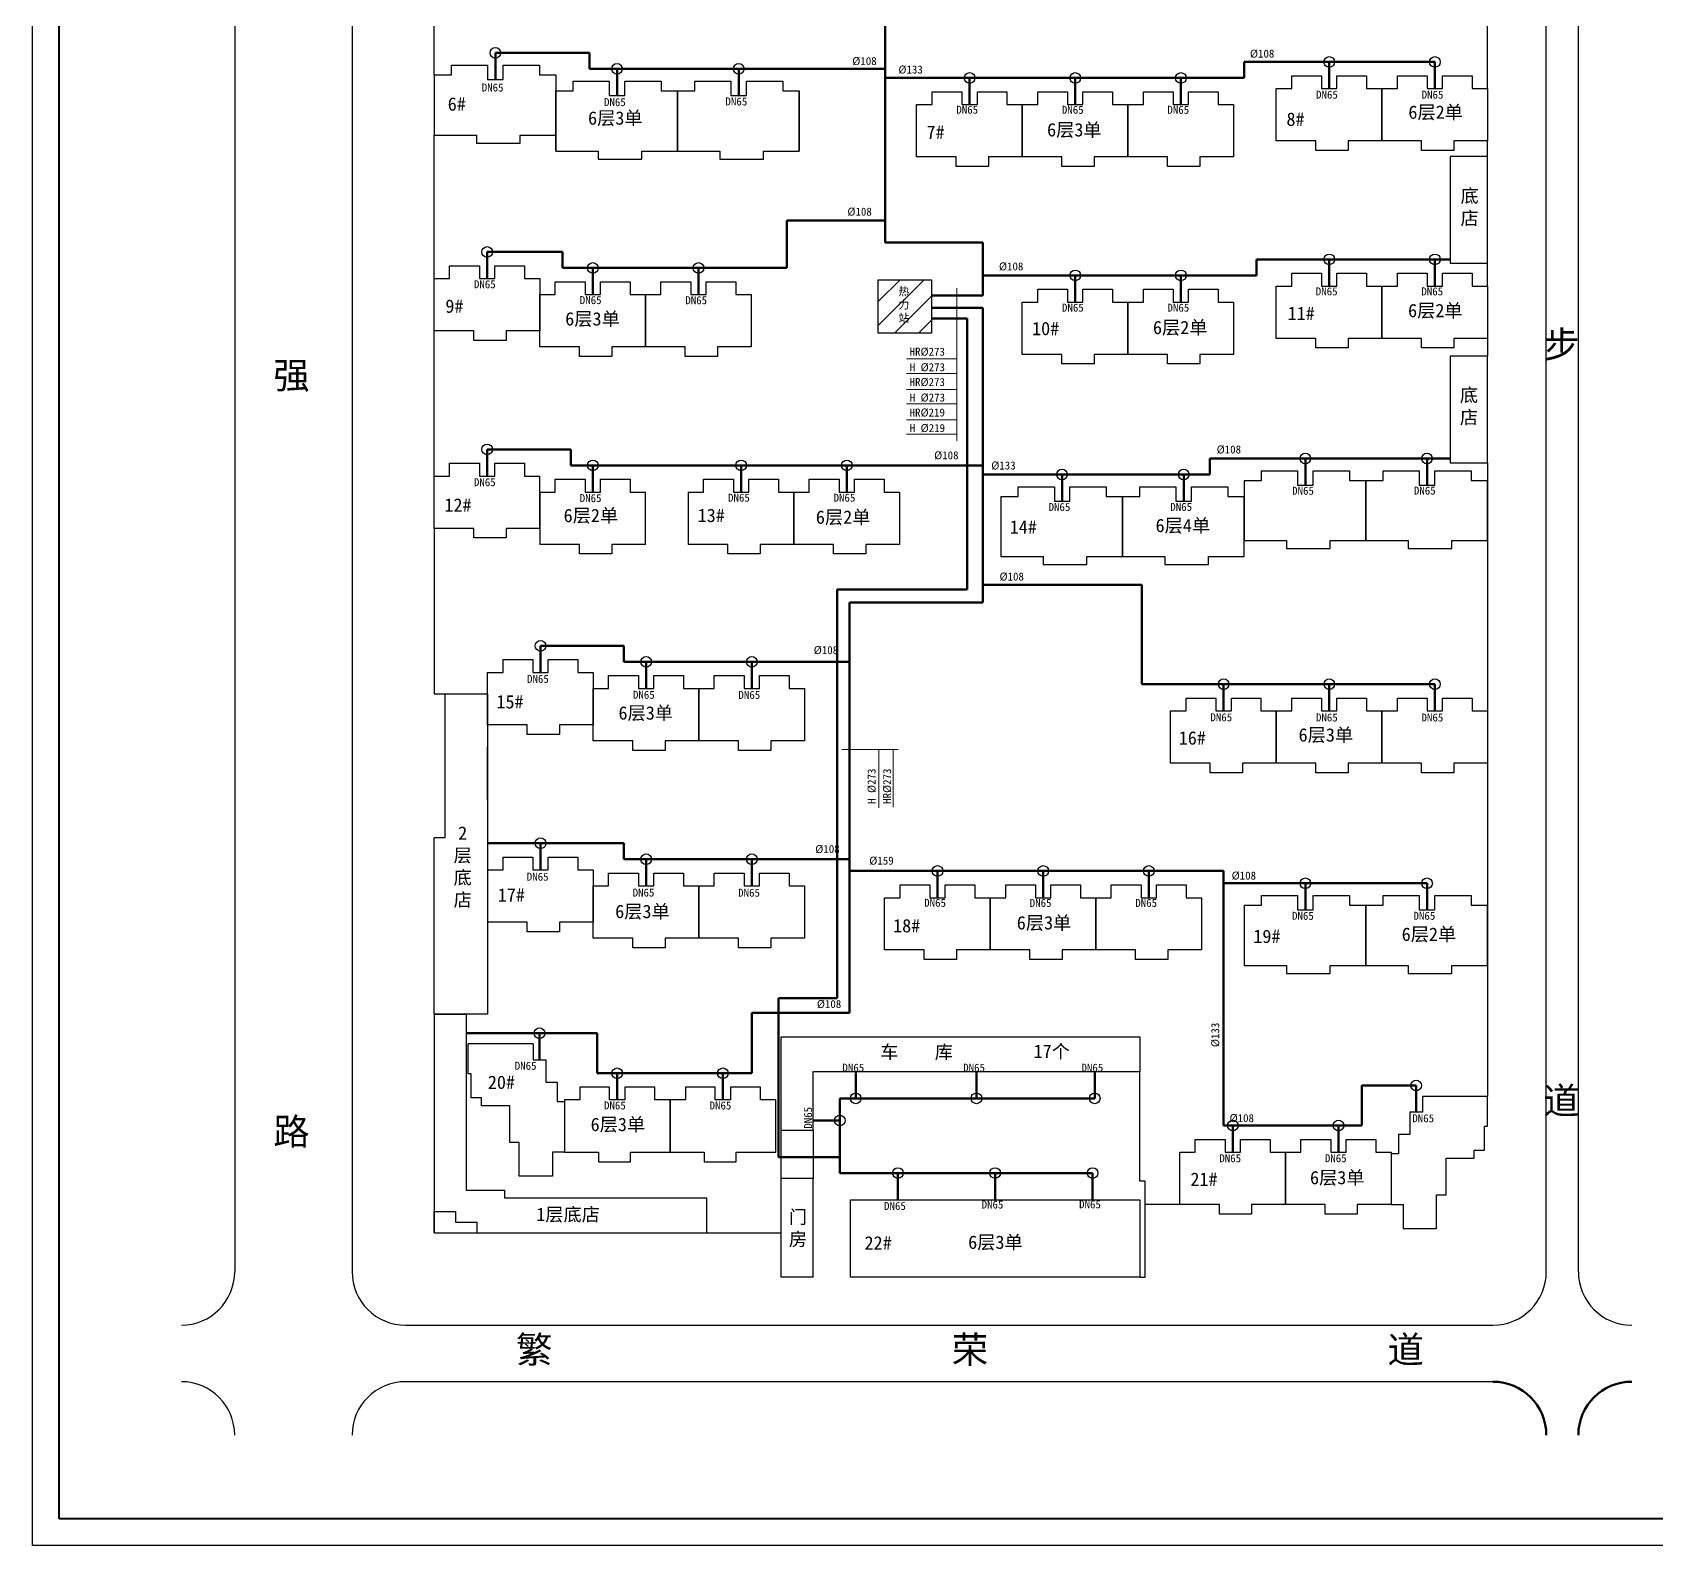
# Model space of a CAD drawing. Header units: millimetres. Extents: x 710 to 1314, y 285 to 715.
# Drawn here: x 710.2 to 1014.5, y 285.3 to 568.9 of the extents above; entities that cross this region are included whole.
import ezdxf

# ---------------------------------------------------------------- set-up
doc = ezdxf.new("R2010")
doc.units = ezdxf.units.MM
doc.layers.add('围栏', color=3, linetype='Continuous')
doc.layers.add('边线', color=1, linetype='Continuous')
doc.layers.add('标注', color=7, linetype='Continuous', lineweight=18)
doc.layers.add('管道', color=7, linetype='Continuous', lineweight=50)

msp = doc.modelspace()

# ---------------------------------------------------------------- hatches: boundary and pattern name
at = {"layer": '围栏'}
h = msp.add_hatch(dxfattribs=at)
h.set_pattern_fill('ANSI31', color=5, style=0)
h.paths.add_polyline_path([(878.68, 522.54), (868.68, 522.54), (868.68, 512.54), (878.68, 512.54)])
h.paths.add_polyline_path([(872.1, 521.46), (874.89, 521.46), (874.89, 513.36), (872.1, 513.36)], flags=24)

# ---------------------------------------------------------------- linework, layer by layer
at = {"lineweight": 40}
for p, q in [((715.18, 290.35), (715.18, 710.35)), ((1309.18, 290.35), (715.18, 290.35))]:
    msp.add_line(p, q, dxfattribs=at)
for p, q in [((748.08, 672.34), (748.08, 336.64)), ((770.08, 672.34), (770.08, 336.64)), ((993.88, 336.64), (993.88, 672.34)), ((999.88, 336.64), (999.88, 672.34)), ((785.48, 560.94), (788.68, 560.94)), ((785.48, 560.94), (785.48, 549.64)), ((788.68, 560.94), (788.68, 562.74)), ((788.68, 562.74), (795.48, 562.74)), ((795.48, 562.74), (795.48, 560.04)), ((795.48, 560.04), (798.38, 560.04)), ((798.38, 560.04), (798.38, 562.74)), ((798.38, 562.74), (805.18, 562.74)), ((805.18, 562.74), (805.18, 560.94)), ((805.18, 560.94), (808.28, 560.94)), ((808.28, 560.94), (808.28, 549.64)), ((946.16, 558.34), (946.16, 560.74)), ((946.16, 560.74), (951.75, 560.74)), ((951.75, 560.74), (951.75, 558.34)), ((954.65, 558.34), (954.65, 560.74)), ((954.65, 560.74), (960.2, 560.74)), ((960.2, 560.74), (960.2, 558.34)), ((965.96, 560.74), (971.55, 560.74)), ((965.96, 558.34), (965.96, 560.74)), ((971.55, 560.74), (971.55, 558.34)), ((974.45, 560.74), (980, 560.74)), ((974.45, 558.34), (974.45, 560.74)), ((980, 560.74), (980, 558.34)), ((808.28, 557.94), (811.48, 557.94)), ((808.28, 557.94), (808.28, 546.64)), ((808.28, 546.64), (808.28, 557.94)), ((811.48, 557.94), (811.48, 559.74)), ((811.48, 559.74), (818.28, 559.74)), ((818.28, 559.74), (818.28, 557.04)), ((818.28, 557.04), (821.18, 557.04)), ((821.18, 557.04), (821.18, 559.74)), ((821.18, 559.74), (827.98, 559.74)), ((827.98, 559.74), (827.98, 557.94)), ((827.98, 557.94), (831.08, 557.94)), ((831.08, 546.64), (831.08, 557.94)), ((831.08, 557.94), (831.08, 546.64)), ((831.08, 557.94), (831.08, 546.64)), ((831.08, 557.94), (834.28, 557.94)), ((834.28, 559.74), (841.08, 559.74)), ((834.28, 557.94), (834.28, 559.74)), ((841.08, 559.74), (841.08, 557.04)), ((841.08, 557.04), (843.98, 557.04)), ((843.98, 559.74), (850.78, 559.74)), ((843.98, 557.04), (843.98, 559.74)), ((850.78, 559.74), (850.78, 557.94)), ((850.78, 557.94), (853.88, 557.94)), ((853.88, 557.94), (853.88, 546.64)), ((853.88, 546.64), (853.88, 557.94)), ((878.76, 557.74), (884.35, 557.74)), ((878.76, 555.34), (878.76, 557.74)), ((884.35, 557.74), (884.35, 555.34)), ((887.25, 557.74), (892.8, 557.74)), ((887.25, 555.34), (887.25, 557.74)), ((892.8, 557.74), (892.8, 555.34)), ((898.56, 557.74), (904.15, 557.74)), ((898.56, 555.34), (898.56, 557.74)), ((904.15, 557.74), (904.15, 555.34)), ((907.05, 557.74), (912.6, 557.74)), ((907.05, 555.34), (907.05, 557.74)), ((912.6, 557.74), (912.6, 555.34)), ((918.36, 555.34), (918.36, 557.74)), ((918.36, 557.74), (923.95, 557.74)), ((923.95, 557.74), (923.95, 555.34)), ((926.85, 555.34), (926.85, 557.74)), ((926.85, 557.74), (932.4, 557.74)), ((932.4, 557.74), (932.4, 555.34)), ((943.28, 558.34), (946.16, 558.34)), ((943.28, 548.54), (943.28, 558.34)), ((951.75, 558.34), (954.65, 558.34)), ((960.2, 558.34), (963.08, 558.34)), ((963.08, 548.54), (963.08, 558.34)), ((963.08, 558.34), (965.96, 558.34)), ((963.08, 558.34), (963.08, 548.54)), ((971.55, 558.34), (974.45, 558.34)), ((980, 558.34), (982.88, 558.34)), ((982.88, 558.34), (982.88, 548.54)), ((875.88, 545.54), (875.88, 555.34)), ((875.88, 555.34), (878.76, 555.34)), ((884.35, 555.34), (887.25, 555.34)), ((892.8, 555.34), (895.68, 555.34)), ((895.68, 545.54), (895.68, 555.34)), ((895.68, 555.34), (898.56, 555.34)), ((895.68, 555.34), (895.68, 545.54)), ((904.15, 555.34), (907.05, 555.34)), ((912.6, 555.34), (915.48, 555.34)), ((915.48, 555.34), (915.48, 545.54)), ((915.48, 555.34), (918.36, 555.34)), ((915.48, 545.54), (915.48, 555.34)), ((923.95, 555.34), (926.85, 555.34)), ((932.4, 555.34), (935.28, 555.34)), ((935.28, 555.34), (935.28, 545.54)), ((785.48, 549.64), (793.38, 549.64)), ((793.38, 549.64), (793.38, 548.14)), ((793.38, 548.14), (801.58, 548.14)), ((801.58, 548.14), (801.58, 549.64)), ((801.58, 549.64), (808.28, 549.64)), ((950.68, 548.54), (943.28, 548.54)), ((950.68, 546.74), (950.68, 548.54)), ((963.08, 548.54), (956.73, 548.54)), ((956.73, 548.54), (956.73, 546.74)), ((970.48, 548.54), (963.08, 548.54)), ((970.48, 546.74), (970.48, 548.54)), ((976.53, 548.54), (976.53, 546.74)), ((982.88, 548.54), (976.53, 548.54)), ((808.28, 546.64), (816.18, 546.64)), ((816.18, 546.64), (816.18, 545.14)), ((816.18, 545.14), (824.38, 545.14)), ((824.38, 545.14), (824.38, 546.64)), ((824.38, 546.64), (831.08, 546.64)), ((831.08, 546.64), (838.98, 546.64)), ((838.98, 546.64), (838.98, 545.14)), ((838.98, 545.14), (847.18, 545.14)), ((847.18, 546.64), (853.88, 546.64)), ((847.18, 545.14), (847.18, 546.64)), ((883.28, 545.54), (875.88, 545.54)), ((883.28, 543.74), (883.28, 545.54)), ((889.33, 545.54), (889.33, 543.74)), ((895.68, 545.54), (889.33, 545.54)), ((903.08, 545.54), (895.68, 545.54)), ((903.08, 543.74), (903.08, 545.54)), ((909.13, 545.54), (909.13, 543.74)), ((915.48, 545.54), (909.13, 545.54)), ((922.88, 545.54), (915.48, 545.54)), ((922.88, 543.74), (922.88, 545.54)), ((935.28, 545.54), (928.93, 545.54)), ((928.93, 545.54), (928.93, 543.74)), ((956.73, 546.74), (950.68, 546.74)), ((976.53, 546.74), (970.48, 546.74)), ((975.88, 545.65), (975.88, 525.65)), ((982.88, 545.65), (975.88, 545.65)), ((982.88, 525.65), (982.88, 545.65)), ((889.33, 543.74), (883.28, 543.74)), ((909.13, 543.74), (903.08, 543.74)), ((928.93, 543.74), (922.88, 543.74)), ((788.36, 522.74), (788.36, 525.14)), ((788.36, 525.14), (793.95, 525.14)), ((793.95, 525.14), (793.95, 522.74)), ((796.85, 522.74), (796.85, 525.14)), ((796.85, 525.14), (802.4, 525.14)), ((802.4, 525.14), (802.4, 522.74)), ((946.16, 523.74), (951.75, 523.74)), ((946.16, 521.34), (946.16, 523.74)), ((951.75, 523.74), (951.75, 521.34)), ((954.65, 523.74), (960.2, 523.74)), ((954.65, 521.34), (954.65, 523.74)), ((960.2, 523.74), (960.2, 521.34)), ((965.96, 521.34), (965.96, 523.74)), ((965.96, 523.74), (971.55, 523.74)), ((971.55, 523.74), (971.55, 521.34)), ((974.45, 521.34), (974.45, 523.74)), ((974.45, 523.74), (980, 523.74)), ((975.88, 525.65), (982.88, 525.65)), ((980, 523.74), (980, 521.34)), ((785.48, 522.74), (788.36, 522.74)), ((785.48, 512.94), (785.48, 522.74)), ((793.95, 522.74), (796.85, 522.74)), ((802.4, 522.74), (805.28, 522.74)), ((805.28, 522.74), (805.28, 512.94)), ((808.16, 519.74), (808.16, 522.14)), ((808.16, 522.14), (813.75, 522.14)), ((813.75, 522.14), (813.75, 519.74)), ((816.65, 519.74), (816.65, 522.14)), ((816.65, 522.14), (822.2, 522.14)), ((822.2, 522.14), (822.2, 519.74)), ((827.96, 519.74), (827.96, 522.14)), ((827.96, 522.14), (833.55, 522.14)), ((833.55, 522.14), (833.55, 519.74)), ((836.45, 519.74), (836.45, 522.14)), ((836.45, 522.14), (842, 522.14)), ((842, 522.14), (842, 519.74)), ((868.68, 522.54), (878.68, 522.54)), ((868.68, 512.54), (868.68, 522.54)), ((878.68, 522.54), (878.68, 512.54)), ((898.56, 518.34), (898.56, 520.74)), ((898.56, 520.74), (904.15, 520.74)), ((904.15, 520.74), (904.15, 518.34)), ((907.05, 518.34), (907.05, 520.74)), ((907.05, 520.74), (912.6, 520.74)), ((912.6, 520.74), (912.6, 518.34)), ((918.36, 520.74), (923.95, 520.74)), ((918.36, 518.34), (918.36, 520.74)), ((923.95, 520.74), (923.95, 518.34)), ((926.85, 520.74), (932.4, 520.74)), ((926.85, 518.34), (926.85, 520.74)), ((932.4, 520.74), (932.4, 518.34)), ((943.28, 511.54), (943.28, 521.34)), ((943.28, 521.34), (946.16, 521.34)), ((951.75, 521.34), (954.65, 521.34)), ((960.2, 521.34), (963.08, 521.34)), ((963.08, 521.34), (963.08, 511.54)), ((963.08, 521.34), (965.96, 521.34)), ((963.08, 511.54), (963.08, 521.34)), ((971.55, 521.34), (974.45, 521.34)), ((980, 521.34), (982.88, 521.34)), ((982.88, 521.34), (982.88, 511.54)), ((805.28, 519.74), (808.16, 519.74)), ((805.28, 509.94), (805.28, 519.74)), ((813.75, 519.74), (816.65, 519.74)), ((822.2, 519.74), (825.08, 519.74)), ((825.08, 519.74), (827.96, 519.74)), ((825.08, 509.94), (825.08, 519.74)), ((825.08, 519.74), (825.08, 509.94)), ((833.55, 519.74), (836.45, 519.74)), ((842, 519.74), (844.88, 519.74)), ((844.88, 519.74), (844.88, 509.94)), ((895.68, 518.34), (898.56, 518.34)), ((895.68, 508.54), (895.68, 518.34)), ((904.15, 518.34), (907.05, 518.34)), ((912.6, 518.34), (915.48, 518.34)), ((915.48, 508.54), (915.48, 518.34)), ((915.48, 518.34), (918.36, 518.34)), ((915.48, 518.34), (915.48, 508.54)), ((923.95, 518.34), (926.85, 518.34)), ((932.4, 518.34), (935.28, 518.34)), ((935.28, 518.34), (935.28, 508.54)), ((792.88, 512.94), (785.48, 512.94)), ((792.88, 511.14), (792.88, 512.94)), ((805.28, 512.94), (798.93, 512.94)), ((798.93, 512.94), (798.93, 511.14)), ((878.68, 512.54), (868.68, 512.54)), ((950.68, 511.54), (943.28, 511.54)), ((950.68, 509.74), (950.68, 511.54)), ((956.73, 511.54), (956.73, 509.74)), ((963.08, 511.54), (956.73, 511.54)), ((970.48, 511.54), (963.08, 511.54)), ((970.48, 509.74), (970.48, 511.54)), ((982.88, 511.54), (976.53, 511.54)), ((976.53, 511.54), (976.53, 509.74)), ((798.93, 511.14), (792.88, 511.14)), ((812.68, 509.94), (805.28, 509.94)), ((812.68, 508.14), (812.68, 509.94)), ((825.08, 509.94), (818.73, 509.94)), ((818.73, 509.94), (818.73, 508.14)), ((832.48, 509.94), (825.08, 509.94)), ((832.48, 508.14), (832.48, 509.94)), ((844.88, 509.94), (838.53, 509.94)), ((838.53, 509.94), (838.53, 508.14)), ((903.08, 508.54), (895.68, 508.54)), ((903.08, 506.74), (903.08, 508.54)), ((915.48, 508.54), (909.13, 508.54)), ((909.13, 508.54), (909.13, 506.74)), ((922.88, 508.54), (915.48, 508.54)), ((922.88, 506.74), (922.88, 508.54)), ((928.93, 508.54), (928.93, 506.74)), ((935.28, 508.54), (928.93, 508.54)), ((956.73, 509.74), (950.68, 509.74)), ((976.53, 509.74), (970.48, 509.74)), ((818.73, 508.14), (812.68, 508.14)), ((838.53, 508.14), (832.48, 508.14)), ((909.13, 506.74), (903.08, 506.74)), ((928.93, 506.74), (922.88, 506.74)), ((982.88, 508.19), (975.88, 508.19)), ((975.88, 508.19), (975.88, 488.19)), ((982.88, 488.19), (982.88, 508.19)), ((788.36, 488.14), (793.95, 488.14)), ((788.36, 485.74), (788.36, 488.14)), ((793.95, 488.14), (793.95, 485.74)), ((796.85, 488.14), (802.4, 488.14)), ((796.85, 485.74), (796.85, 488.14)), ((802.4, 488.14), (802.4, 485.74)), ((975.88, 488.19), (982.88, 488.19)), ((785.48, 475.94), (785.48, 485.74)), ((785.48, 485.74), (788.36, 485.74)), ((793.95, 485.74), (796.85, 485.74)), ((802.4, 485.74), (805.28, 485.74)), ((805.28, 475.94), (805.28, 485.74)), ((808.16, 482.74), (808.16, 485.14)), ((808.16, 485.14), (813.75, 485.14)), ((813.75, 485.14), (813.75, 482.74)), ((816.65, 482.74), (816.65, 485.14)), ((816.65, 485.14), (822.2, 485.14)), ((822.2, 485.14), (822.2, 482.74)), ((835.96, 485.14), (841.55, 485.14)), ((835.96, 482.74), (835.96, 485.14)), ((841.55, 485.14), (841.55, 482.74)), ((844.45, 485.14), (850, 485.14)), ((844.45, 482.74), (844.45, 485.14)), ((850, 485.14), (850, 482.74)), ((855.76, 482.74), (855.76, 485.14)), ((855.76, 485.14), (861.35, 485.14)), ((861.35, 485.14), (861.35, 482.74)), ((864.25, 482.74), (864.25, 485.14)), ((864.25, 485.14), (869.8, 485.14)), ((869.8, 485.14), (869.8, 482.74)), ((937.28, 484.94), (940.48, 484.94)), ((937.28, 484.94), (937.28, 473.64)), ((937.28, 484.94), (937.28, 473.64)), ((940.48, 486.74), (947.28, 486.74)), ((940.48, 484.94), (940.48, 486.74)), ((947.28, 486.74), (947.28, 484.04)), ((947.28, 484.04), (950.18, 484.04)), ((950.18, 486.74), (956.98, 486.74)), ((950.18, 484.04), (950.18, 486.74)), ((956.98, 486.74), (956.98, 484.94)), ((956.98, 484.94), (960.08, 484.94)), ((960.08, 484.94), (963.28, 484.94)), ((960.08, 484.94), (960.08, 473.64)), ((960.08, 484.94), (960.08, 473.64)), ((960.08, 473.64), (960.08, 484.94)), ((963.28, 484.94), (963.28, 486.74)), ((963.28, 486.74), (970.08, 486.74)), ((970.08, 486.74), (970.08, 484.04)), ((970.08, 484.04), (972.98, 484.04)), ((972.98, 484.04), (972.98, 486.74)), ((972.98, 486.74), (979.78, 486.74)), ((979.78, 486.74), (979.78, 484.94)), ((979.78, 484.94), (982.88, 484.94)), ((982.88, 473.64), (982.88, 484.94)), ((982.88, 484.94), (982.88, 473.64)), ((805.28, 482.74), (805.28, 472.94)), ((805.28, 482.74), (808.16, 482.74)), ((813.75, 482.74), (816.65, 482.74)), ((822.2, 482.74), (825.08, 482.74)), ((825.08, 472.94), (825.08, 482.74)), ((833.08, 482.74), (835.96, 482.74)), ((833.08, 482.74), (833.08, 472.94)), ((841.55, 482.74), (844.45, 482.74)), ((850, 482.74), (852.88, 482.74)), ((852.88, 482.74), (852.88, 472.94)), ((852.88, 482.74), (855.76, 482.74)), ((852.88, 472.94), (852.88, 482.74)), ((861.35, 482.74), (864.25, 482.74)), ((869.8, 482.74), (872.68, 482.74)), ((872.68, 482.74), (872.68, 472.94)), ((891.68, 481.94), (891.68, 470.64)), ((891.68, 481.94), (894.88, 481.94)), ((894.88, 481.94), (894.88, 483.74)), ((894.88, 483.74), (901.68, 483.74)), ((901.68, 483.74), (901.68, 481.04)), ((901.68, 481.04), (904.58, 481.04)), ((904.58, 481.04), (904.58, 483.74)), ((904.58, 483.74), (911.38, 483.74)), ((911.38, 483.74), (911.38, 481.94)), ((911.38, 481.94), (914.48, 481.94)), ((914.48, 470.64), (914.48, 481.94)), ((914.48, 481.94), (914.48, 470.64)), ((914.48, 481.94), (914.48, 470.64)), ((914.48, 481.94), (917.68, 481.94)), ((917.68, 483.74), (924.48, 483.74)), ((917.68, 481.94), (917.68, 483.74)), ((924.48, 483.74), (924.48, 481.04)), ((924.48, 481.04), (927.38, 481.04)), ((927.38, 483.74), (934.18, 483.74)), ((927.38, 481.04), (927.38, 483.74)), ((934.18, 483.74), (934.18, 481.94)), ((934.18, 481.94), (937.28, 481.94)), ((937.28, 470.64), (937.28, 481.94)), ((792.88, 475.94), (785.48, 475.94)), ((792.88, 474.14), (792.88, 475.94)), ((798.93, 475.94), (798.93, 474.14)), ((805.28, 475.94), (798.93, 475.94)), ((798.93, 474.14), (792.88, 474.14)), ((812.68, 472.94), (805.28, 472.94)), ((812.68, 471.14), (812.68, 472.94)), ((825.08, 472.94), (818.73, 472.94)), ((818.73, 472.94), (818.73, 471.14)), ((840.48, 472.94), (833.08, 472.94)), ((840.48, 471.14), (840.48, 472.94)), ((846.53, 472.94), (846.53, 471.14)), ((852.88, 472.94), (846.53, 472.94)), ((860.28, 472.94), (852.88, 472.94)), ((860.28, 471.14), (860.28, 472.94)), ((872.68, 472.94), (866.33, 472.94)), ((866.33, 472.94), (866.33, 471.14)), ((937.28, 473.64), (945.18, 473.64)), ((945.18, 473.64), (945.18, 472.14)), ((945.18, 472.14), (953.38, 472.14)), ((953.38, 473.64), (960.08, 473.64)), ((953.38, 472.14), (953.38, 473.64)), ((960.08, 473.64), (967.98, 473.64)), ((967.98, 473.64), (967.98, 472.14)), ((967.98, 472.14), (976.18, 472.14)), ((976.18, 472.14), (976.18, 473.64)), ((976.18, 473.64), (982.88, 473.64)), ((818.73, 471.14), (812.68, 471.14)), ((846.53, 471.14), (840.48, 471.14)), ((866.33, 471.14), (860.28, 471.14)), ((891.68, 470.64), (899.58, 470.64)), ((899.58, 470.64), (899.58, 469.14)), ((899.58, 469.14), (907.78, 469.14)), ((907.78, 469.14), (907.78, 470.64)), ((907.78, 470.64), (914.48, 470.64)), ((914.48, 470.64), (922.38, 470.64)), ((922.38, 470.64), (922.38, 469.14)), ((922.38, 469.14), (930.58, 469.14)), ((930.58, 470.64), (937.28, 470.64)), ((930.58, 469.14), (930.58, 470.64)), ((798.36, 451.34), (803.95, 451.34)), ((798.36, 448.94), (798.36, 451.34)), ((803.95, 451.34), (803.95, 448.94)), ((806.85, 451.34), (812.4, 451.34)), ((806.85, 448.94), (806.85, 451.34)), ((812.4, 451.34), (812.4, 448.94)), ((795.48, 439.14), (795.48, 448.94)), ((795.48, 448.94), (798.36, 448.94)), ((803.95, 448.94), (806.85, 448.94)), ((812.4, 448.94), (815.28, 448.94)), ((815.28, 448.94), (815.28, 439.14)), ((818.16, 448.34), (823.75, 448.34)), ((818.16, 445.94), (818.16, 448.34)), ((823.75, 448.34), (823.75, 445.94)), ((826.65, 448.34), (832.2, 448.34)), ((826.65, 445.94), (826.65, 448.34)), ((832.2, 448.34), (832.2, 445.94)), ((837.96, 448.34), (843.55, 448.34)), ((837.96, 445.94), (837.96, 448.34)), ((843.55, 448.34), (843.55, 445.94)), ((846.45, 448.34), (852, 448.34)), ((846.45, 445.94), (846.45, 448.34)), ((852, 448.34), (852, 445.94)), ((787.48, 444.94), (795.48, 444.94)), ((787.48, 444.94), (787.48, 417.94)), ((795.48, 444.94), (795.48, 384.94)), ((815.28, 436.14), (815.28, 445.94)), ((815.28, 445.94), (818.16, 445.94)), ((823.75, 445.94), (826.65, 445.94)), ((832.2, 445.94), (835.08, 445.94)), ((835.08, 445.94), (835.08, 436.14)), ((835.08, 436.14), (835.08, 445.94)), ((835.08, 445.94), (837.96, 445.94)), ((843.55, 445.94), (846.45, 445.94)), ((852, 445.94), (854.88, 445.94)), ((854.88, 445.94), (854.88, 436.14)), ((923.48, 441.74), (926.36, 441.74)), ((923.48, 431.94), (923.48, 441.74)), ((926.36, 441.74), (926.36, 444.14)), ((926.36, 444.14), (931.95, 444.14)), ((931.95, 444.14), (931.95, 441.74)), ((931.95, 441.74), (934.85, 441.74)), ((934.85, 441.74), (934.85, 444.14)), ((934.85, 444.14), (940.4, 444.14)), ((940.4, 444.14), (940.4, 441.74)), ((940.4, 441.74), (943.28, 441.74)), ((943.28, 441.74), (943.28, 431.94)), ((943.28, 441.74), (946.16, 441.74)), ((943.28, 431.94), (943.28, 441.74)), ((946.16, 441.74), (946.16, 444.14)), ((946.16, 444.14), (951.75, 444.14)), ((951.75, 444.14), (951.75, 441.74)), ((951.75, 441.74), (954.65, 441.74)), ((954.65, 441.74), (954.65, 444.14)), ((954.65, 444.14), (960.2, 444.14)), ((960.2, 444.14), (960.2, 441.74)), ((960.2, 441.74), (963.08, 441.74)), ((963.08, 431.94), (963.08, 441.74)), ((963.08, 441.74), (965.96, 441.74)), ((963.08, 441.74), (963.08, 431.94)), ((965.96, 444.14), (971.55, 444.14)), ((965.96, 441.74), (965.96, 444.14)), ((971.55, 444.14), (971.55, 441.74)), ((971.55, 441.74), (974.45, 441.74)), ((974.45, 444.14), (980, 444.14)), ((974.45, 441.74), (974.45, 444.14)), ((980, 444.14), (980, 441.74)), ((980, 441.74), (982.88, 441.74)), ((982.88, 441.74), (982.88, 431.94)), ((802.88, 439.14), (795.48, 439.14)), ((802.88, 437.34), (802.88, 439.14)), ((808.93, 439.14), (808.93, 437.34)), ((815.28, 439.14), (808.93, 439.14)), ((808.93, 437.34), (802.88, 437.34)), ((822.68, 436.14), (815.28, 436.14)), ((822.68, 434.34), (822.68, 436.14)), ((828.73, 436.14), (828.73, 434.34)), ((835.08, 436.14), (828.73, 436.14)), ((842.48, 436.14), (835.08, 436.14)), ((842.48, 434.34), (842.48, 436.14)), ((848.53, 436.14), (848.53, 434.34)), ((854.88, 436.14), (848.53, 436.14)), ((795.48, 425.14), (795.48, 434.94)), ((828.73, 434.34), (822.68, 434.34)), ((848.53, 434.34), (842.48, 434.34)), ((930.88, 431.94), (923.48, 431.94)), ((930.88, 430.14), (930.88, 431.94)), ((936.93, 430.14), (930.88, 430.14)), ((943.28, 431.94), (936.93, 431.94)), ((936.93, 431.94), (936.93, 430.14)), ((950.68, 431.94), (943.28, 431.94)), ((950.68, 430.14), (950.68, 431.94)), ((956.73, 430.14), (950.68, 430.14)), ((963.08, 431.94), (956.73, 431.94)), ((956.73, 431.94), (956.73, 430.14)), ((970.48, 431.94), (963.08, 431.94)), ((970.48, 430.14), (970.48, 431.94)), ((976.53, 430.14), (970.48, 430.14)), ((976.53, 431.94), (976.53, 430.14)), ((982.88, 431.94), (976.53, 431.94)), ((785.48, 384.94), (785.48, 417.94)), ((787.48, 417.94), (785.48, 417.94)), ((798.36, 411.94), (798.36, 414.34)), ((798.36, 414.34), (803.95, 414.34)), ((803.95, 414.34), (803.95, 411.94)), ((806.85, 411.94), (806.85, 414.34)), ((806.85, 414.34), (812.4, 414.34)), ((812.4, 414.34), (812.4, 411.94)), ((795.48, 411.94), (798.36, 411.94)), ((803.95, 411.94), (806.85, 411.94)), ((812.4, 411.94), (815.28, 411.94)), ((815.28, 411.94), (815.28, 402.14)), ((818.16, 408.94), (818.16, 411.34)), ((818.16, 411.34), (823.75, 411.34)), ((823.75, 411.34), (823.75, 408.94)), ((826.65, 408.94), (826.65, 411.34)), ((826.65, 411.34), (832.2, 411.34)), ((832.2, 411.34), (832.2, 408.94)), ((837.96, 408.94), (837.96, 411.34)), ((837.96, 411.34), (843.55, 411.34)), ((843.55, 411.34), (843.55, 408.94)), ((846.45, 408.94), (846.45, 411.34)), ((846.45, 411.34), (852, 411.34)), ((852, 411.34), (852, 408.94)), ((815.28, 408.94), (818.16, 408.94)), ((815.28, 399.14), (815.28, 408.94)), ((823.75, 408.94), (826.65, 408.94)), ((832.2, 408.94), (835.08, 408.94)), ((835.08, 408.94), (837.96, 408.94)), ((835.08, 399.14), (835.08, 408.94)), ((835.08, 408.94), (835.08, 399.14)), ((843.55, 408.94), (846.45, 408.94)), ((852, 408.94), (854.88, 408.94)), ((854.88, 408.94), (854.88, 399.14)), ((872.76, 409.14), (878.35, 409.14)), ((872.76, 406.74), (872.76, 409.14)), ((878.35, 409.14), (878.35, 406.74)), ((881.25, 409.14), (886.8, 409.14)), ((881.25, 406.74), (881.25, 409.14)), ((886.8, 409.14), (886.8, 406.74)), ((892.56, 409.14), (898.15, 409.14)), ((892.56, 406.74), (892.56, 409.14)), ((898.15, 409.14), (898.15, 406.74)), ((901.05, 409.14), (906.6, 409.14)), ((901.05, 406.74), (901.05, 409.14)), ((906.6, 409.14), (906.6, 406.74)), ((912.36, 406.74), (912.36, 409.14)), ((912.36, 409.14), (917.95, 409.14)), ((917.95, 409.14), (917.95, 406.74)), ((920.85, 406.74), (920.85, 409.14)), ((920.85, 409.14), (926.4, 409.14)), ((926.4, 409.14), (926.4, 406.74)), ((869.88, 396.94), (869.88, 406.74)), ((869.88, 406.74), (872.76, 406.74)), ((878.35, 406.74), (881.25, 406.74)), ((886.8, 406.74), (889.68, 406.74)), ((889.68, 396.94), (889.68, 406.74)), ((889.68, 406.74), (892.56, 406.74)), ((889.68, 406.74), (889.68, 396.94)), ((898.15, 406.74), (901.05, 406.74)), ((906.6, 406.74), (909.48, 406.74)), ((909.48, 406.74), (909.48, 396.94)), ((909.48, 406.74), (912.36, 406.74)), ((909.48, 396.94), (909.48, 406.74)), ((917.95, 406.74), (920.85, 406.74)), ((926.4, 406.74), (929.28, 406.74)), ((929.28, 406.74), (929.28, 396.94)), ((937.28, 405.34), (940.48, 405.34)), ((937.28, 405.34), (937.28, 394.04)), ((940.48, 407.14), (947.28, 407.14)), ((940.48, 405.34), (940.48, 407.14)), ((947.28, 407.14), (947.28, 404.44)), ((950.18, 407.14), (956.98, 407.14)), ((950.18, 404.44), (950.18, 407.14)), ((956.98, 407.14), (956.98, 405.34)), ((956.98, 405.34), (960.08, 405.34)), ((960.08, 405.34), (963.28, 405.34)), ((960.08, 405.34), (960.08, 394.04)), ((960.08, 405.34), (960.08, 394.04)), ((960.08, 394.04), (960.08, 405.34)), ((963.28, 405.34), (963.28, 407.14)), ((963.28, 407.14), (970.08, 407.14)), ((970.08, 407.14), (970.08, 404.44)), ((972.98, 404.44), (972.98, 407.14)), ((972.98, 407.14), (979.78, 407.14)), ((979.78, 407.14), (979.78, 405.34)), ((979.78, 405.34), (982.88, 405.34)), ((982.88, 394.04), (982.88, 405.34)), ((982.88, 405.34), (982.88, 394.04)), ((802.88, 402.14), (795.48, 402.14)), ((802.88, 400.34), (802.88, 402.14)), ((815.28, 402.14), (808.93, 402.14)), ((808.93, 402.14), (808.93, 400.34)), ((947.28, 404.44), (950.18, 404.44)), ((970.08, 404.44), (972.98, 404.44)), ((808.93, 400.34), (802.88, 400.34)), ((822.68, 399.14), (815.28, 399.14)), ((822.68, 397.34), (822.68, 399.14)), ((835.08, 399.14), (828.73, 399.14)), ((828.73, 399.14), (828.73, 397.34)), ((842.48, 399.14), (835.08, 399.14)), ((842.48, 397.34), (842.48, 399.14)), ((854.88, 399.14), (848.53, 399.14)), ((848.53, 399.14), (848.53, 397.34)), ((828.73, 397.34), (822.68, 397.34)), ((848.53, 397.34), (842.48, 397.34)), ((877.28, 396.94), (869.88, 396.94)), ((877.28, 395.14), (877.28, 396.94)), ((883.33, 396.94), (883.33, 395.14)), ((889.68, 396.94), (883.33, 396.94)), ((897.08, 396.94), (889.68, 396.94)), ((897.08, 395.14), (897.08, 396.94)), ((903.13, 396.94), (903.13, 395.14)), ((909.48, 396.94), (903.13, 396.94)), ((916.88, 396.94), (909.48, 396.94)), ((916.88, 395.14), (916.88, 396.94)), ((929.28, 396.94), (922.93, 396.94)), ((922.93, 396.94), (922.93, 395.14)), ((883.33, 395.14), (877.28, 395.14)), ((903.13, 395.14), (897.08, 395.14)), ((922.93, 395.14), (916.88, 395.14)), ((937.28, 394.04), (945.18, 394.04)), ((945.18, 394.04), (945.18, 392.54)), ((953.38, 394.04), (960.08, 394.04)), ((953.38, 392.54), (953.38, 394.04)), ((960.08, 394.04), (967.98, 394.04)), ((967.98, 394.04), (967.98, 392.54)), ((976.18, 392.54), (976.18, 394.04)), ((976.18, 394.04), (982.88, 394.04)), ((945.18, 392.54), (953.38, 392.54)), ((967.98, 392.54), (976.18, 392.54)), ((795.48, 384.94), (785.48, 384.94)), ((785.48, 384.94), (785.48, 343.94)), ((785.48, 384.94), (791.48, 384.94)), ((791.48, 384.94), (791.48, 351.94)), ((850.48, 335.64), (850.48, 380.64)), ((850.48, 380.64), (917.68, 380.64)), ((917.68, 380.64), (917.68, 374.14)), ((804.01, 379.34), (791.81, 379.34)), ((791.81, 373.74), (791.81, 379.34)), ((804.01, 379.34), (804.01, 376.34)), ((804.01, 376.34), (806.41, 376.34)), ((806.41, 376.34), (806.41, 372.14)), ((792.41, 373.74), (791.81, 373.74)), ((792.41, 369.24), (792.41, 373.74)), ((806.41, 372.14), (808.51, 372.14)), ((808.51, 372.14), (808.51, 368.54)), ((856.48, 374.14), (917.68, 374.14)), ((856.48, 363.14), (856.48, 374.14)), ((794.34, 369.24), (792.41, 369.24)), ((794.34, 367.74), (794.34, 369.24)), ((808.51, 368.54), (809.88, 368.54)), ((812.76, 368.84), (809.88, 368.84)), ((809.88, 368.84), (809.88, 359.04)), ((809.88, 368.54), (809.88, 359.04)), ((818.31, 371.24), (812.76, 371.24)), ((812.76, 371.24), (812.76, 368.84)), ((818.31, 368.84), (818.31, 371.24)), ((821.21, 368.84), (818.31, 368.84)), ((826.8, 371.24), (821.21, 371.24)), ((821.21, 371.24), (821.21, 368.84)), ((826.8, 368.84), (826.8, 371.24)), ((829.68, 368.84), (826.8, 368.84)), ((829.68, 368.84), (829.68, 359.04)), ((832.56, 368.84), (829.68, 368.84)), ((829.68, 359.04), (829.68, 368.84)), ((832.56, 371.24), (832.56, 368.84)), ((838.11, 371.24), (832.56, 371.24)), ((838.11, 368.84), (838.11, 371.24)), ((841.01, 368.84), (838.11, 368.84)), ((841.01, 371.24), (841.01, 368.84)), ((846.6, 371.24), (841.01, 371.24)), ((846.6, 368.84), (846.6, 371.24)), ((849.48, 368.84), (846.6, 368.84)), ((849.48, 359.04), (849.48, 368.84)), ((970.68, 369.54), (970.68, 366.54)), ((970.68, 369.54), (982.88, 369.54)), ((982.88, 363.94), (982.88, 369.54)), ((799.61, 367.74), (794.34, 367.74)), ((799.61, 360.84), (799.61, 367.74)), ((968.28, 366.54), (968.28, 362.34)), ((970.68, 366.54), (968.28, 366.54)), ((856.48, 363.14), (850.48, 363.14)), ((966.18, 362.34), (966.18, 358.74)), ((968.28, 362.34), (966.18, 362.34)), ((982.28, 363.94), (982.88, 363.94)), ((982.28, 359.44), (982.28, 363.94)), ((801.41, 360.84), (799.61, 360.84)), ((801.41, 354.54), (801.41, 360.84)), ((928.09, 359.04), (928.09, 361.44)), ((928.09, 361.44), (933.68, 361.44)), ((933.68, 361.44), (933.68, 359.04)), ((936.58, 359.04), (936.58, 361.44)), ((936.58, 361.44), (942.13, 361.44)), ((942.13, 361.44), (942.13, 359.04)), ((947.89, 361.44), (953.48, 361.44)), ((947.89, 359.04), (947.89, 361.44)), ((953.48, 361.44), (953.48, 359.04)), ((956.38, 361.44), (961.93, 361.44)), ((956.38, 359.04), (956.38, 361.44)), ((961.93, 361.44), (961.93, 359.04)), ((980.35, 359.44), (982.28, 359.44)), ((980.35, 357.94), (980.35, 359.44)), ((809.88, 359.04), (807.61, 359.04)), ((807.61, 359.04), (807.61, 354.54)), ((809.88, 359.04), (816.23, 359.04)), ((816.23, 359.04), (816.23, 357.24)), ((816.23, 357.24), (822.28, 357.24)), ((822.28, 357.24), (822.28, 359.04)), ((822.28, 359.04), (829.68, 359.04)), ((829.68, 359.04), (836.03, 359.04)), ((836.03, 359.04), (836.03, 357.24)), ((836.03, 357.24), (842.08, 357.24)), ((842.08, 359.04), (849.48, 359.04)), ((842.08, 357.24), (842.08, 359.04)), ((925.21, 359.04), (928.09, 359.04)), ((925.21, 349.24), (925.21, 359.04)), ((933.68, 359.04), (936.58, 359.04)), ((942.13, 359.04), (945.01, 359.04)), ((945.01, 349.24), (945.01, 359.04)), ((945.01, 359.04), (947.89, 359.04)), ((945.01, 359.04), (945.01, 349.24)), ((953.48, 359.04), (956.38, 359.04)), ((961.93, 359.04), (964.81, 359.04)), ((964.81, 359.04), (964.81, 349.24)), ((964.81, 358.74), (964.81, 349.24)), ((966.18, 358.74), (964.81, 358.74)), ((975.08, 357.94), (980.35, 357.94)), ((975.08, 351.04), (975.08, 357.94)), ((807.61, 354.54), (801.41, 354.54)), ((856.48, 354.14), (850.48, 354.14)), ((856.48, 335.64), (856.48, 354.14)), ((791.48, 351.94), (798.62, 351.94)), ((798.62, 351.94), (798.62, 350.51)), ((798.62, 350.51), (836.48, 350.51)), ((836.48, 350.51), (836.48, 343.94)), ((863.48, 335.64), (863.48, 350.14)), ((863.48, 350.14), (917.68, 350.14)), ((917.68, 350.14), (917.68, 335.64)), ((973.28, 351.04), (975.08, 351.04)), ((973.28, 344.74), (973.28, 351.04)), ((785.48, 343.94), (785.48, 347.94)), ((785.48, 347.94), (789.48, 347.94)), ((789.48, 347.94), (789.48, 345.94)), ((932.61, 349.24), (925.21, 349.24)), ((932.61, 347.44), (932.61, 349.24)), ((938.66, 347.44), (932.61, 347.44)), ((945.01, 349.24), (938.66, 349.24)), ((938.66, 349.24), (938.66, 347.44)), ((952.41, 349.24), (945.01, 349.24)), ((952.41, 347.44), (952.41, 349.24)), ((958.46, 347.44), (952.41, 347.44)), ((958.46, 349.24), (958.46, 347.44)), ((964.81, 349.24), (958.46, 349.24)), ((964.81, 349.24), (967.08, 349.24)), ((967.08, 349.24), (967.08, 344.74)), ((785.48, 343.94), (836.48, 343.94)), ((789.48, 345.94), (793.48, 345.94)), ((793.48, 345.94), (793.48, 343.94)), ((967.08, 344.74), (973.28, 344.74)), ((856.48, 335.64), (850.48, 335.64)), ((917.68, 335.64), (863.48, 335.64)), ((780.08, 326.64), (983.88, 326.64)), ((983.88, 316.04), (780.08, 316.04))]:
    msp.add_line(p, q)
for centre in [(796.93, 565.04), (953.2, 563.34), (973, 563.34), (819.73, 562.04), (842.53, 562.04), (885.8, 560.34), (905.6, 560.34), (925.4, 560.34), (795.4, 527.74), (953.2, 526.34), (973, 526.34), (815.2, 524.74), (835, 524.74), (905.6, 523.34), (925.4, 523.34), (795.4, 490.74), (948.73, 489.04), (971.53, 489.04), (815.2, 487.74), (843, 487.74), (862.8, 487.74), (903.13, 486.04), (925.93, 486.04), (805.4, 453.94), (825.2, 450.94), (845, 450.94), (933.4, 446.74), (953.2, 446.74), (973, 446.74), (805.4, 416.94), (825.2, 413.94), (845, 413.94), (879.8, 411.74), (899.6, 411.74), (919.4, 411.74), (948.73, 409.44), (971.53, 409.44), (805.21, 381.34), (819.76, 373.84), (839.56, 373.84), (969.48, 371.54), (864.45, 369.14), (887.08, 369.14), (909.24, 369.14), (861.48, 364.99), (935.13, 364.04), (954.93, 364.04), (872.38, 355.14), (890.58, 355.14), (908.85, 355.14)]:
    msp.add_circle(centre, 1)
for centre, start, end in [((738.08, 336.64), 270, 0), ((780.08, 336.64), 180, 270), ((983.88, 336.64), 270, 360), ((1009.88, 336.64), 180, 270), ((738.08, 306.04), 360, 90), ((780.08, 306.04), 90, 180)]:
    msp.add_arc(centre, 10, start, end)
at = {"layer": '围栏'}
for p, q in [((785.48, 560.94), (785.48, 667.84)), ((982.88, 558.34), (982.88, 592.24)), ((785.48, 522.74), (785.48, 549.64)), ((982.88, 545.65), (982.88, 548.54)), ((982.88, 521.34), (982.88, 525.65)), ((785.48, 485.74), (785.48, 512.94)), ((982.88, 511.54), (982.88, 508.19)), ((982.88, 488.19), (982.88, 484.94)), ((785.48, 475.94), (785.48, 444.94)), ((982.88, 473.64), (982.88, 441.74)), ((785.48, 444.94), (787.48, 444.94)), ((982.88, 431.94), (982.88, 405.34)), ((982.88, 394.04), (982.88, 369.54)), ((917.68, 353.64), (917.68, 374.14)), ((856.48, 363.14), (856.48, 354.14)), ((918.68, 353.64), (917.68, 353.64)), ((918.68, 335.64), (918.68, 353.64)), ((925.21, 349.24), (918.68, 349.24)), ((836.48, 343.94), (850.48, 343.94)), ((917.68, 335.64), (918.68, 335.64))]:
    msp.add_line(p, q, dxfattribs=at)
at = {"layer": '标注'}
for p, q in [((883.39, 492.34), (883.39, 520.97)), ((873.98, 507.68), (883.39, 507.68)), ((873.98, 504.98), (883.39, 504.98)), ((873.98, 501.99), (883.39, 501.99)), ((873.98, 499.29), (883.39, 499.29)), ((873.98, 496.28), (883.39, 496.28)), ((873.98, 493.58), (883.39, 493.58)), ((872.43, 434.53), (861.84, 434.53)), ((868.8, 423.55), (868.8, 434.53)), ((871.5, 423.7), (871.5, 434.53))]:
    msp.add_line(p, q, dxfattribs=at)
at = {"layer": '管道'}
for p, q in [((869.96, 529.53), (869.96, 571.68)), ((796.93, 565.04), (796.93, 560.04)), ((796.93, 565.04), (814.55, 565.04)), ((814.55, 565.04), (814.55, 562.04)), ((973, 563.34), (937.26, 563.34)), ((937.26, 563.34), (937.26, 560.34)), ((953.2, 563.34), (953.2, 558.34)), ((973, 563.34), (973, 558.34)), ((814.55, 562.04), (869.96, 562.04)), ((819.73, 562.04), (819.73, 557.04)), ((842.53, 562.04), (842.53, 557.04)), ((937.26, 560.34), (869.96, 560.34)), ((885.8, 560.34), (885.8, 555.34)), ((905.6, 560.34), (905.6, 555.34)), ((925.4, 560.34), (925.4, 555.34)), ((869.96, 533.65), (851.58, 533.65)), ((851.58, 533.65), (851.58, 524.74)), ((795.4, 527.74), (795.4, 522.74)), ((809.5, 527.74), (795.4, 527.74)), ((809.5, 524.74), (809.5, 527.74)), ((888.26, 529.53), (869.96, 529.53)), ((888.26, 519.59), (888.26, 529.53)), ((851.58, 524.74), (809.5, 524.74)), ((815.2, 524.74), (815.2, 519.74)), ((835, 524.74), (835, 519.74)), ((939.58, 523.34), (939.58, 526.34)), ((939.58, 526.34), (975.88, 526.34)), ((953.2, 526.34), (953.2, 521.34)), ((973, 526.34), (973, 521.34)), ((939.58, 523.34), (888.26, 523.34)), ((905.6, 523.34), (905.6, 518.34)), ((925.4, 523.34), (925.4, 518.34)), ((878.68, 519.59), (888.26, 519.59)), ((878.68, 517.26), (888.26, 517.26)), ((878.68, 515.28), (885.32, 515.28)), ((885.32, 464.46), (885.32, 515.28)), ((888.26, 517.26), (888.26, 462.06)), ((795.4, 490.74), (795.4, 485.74)), ((811.08, 490.74), (795.4, 490.74)), ((811.08, 487.74), (811.08, 490.74)), ((811.08, 487.74), (888.26, 487.74)), ((815.2, 487.74), (815.2, 482.74)), ((843, 487.74), (843, 482.74)), ((862.8, 487.74), (862.8, 482.74)), ((930.84, 486.04), (930.84, 489.04)), ((930.84, 489.04), (975.88, 489.04)), ((948.73, 489.04), (948.73, 484.04)), ((971.53, 489.04), (971.53, 484.04)), ((930.84, 486.04), (888.26, 486.04)), ((903.13, 486.04), (903.13, 481.04)), ((925.93, 486.04), (925.93, 481.04)), ((861.01, 387.92), (861.01, 464.46)), ((861.01, 464.46), (885.32, 464.46)), ((888.26, 465.39), (918.09, 465.39)), ((918.09, 465.39), (918.09, 446.74)), ((888.26, 462.06), (863.29, 462.06)), ((863.29, 462.06), (863.29, 385.16)), ((805.4, 453.94), (805.4, 448.94)), ((805.4, 453.94), (820.98, 453.94)), ((820.98, 453.94), (820.98, 450.94)), ((820.98, 450.94), (863.29, 450.94)), ((825.2, 450.94), (825.2, 445.94)), ((845, 450.94), (845, 445.94)), ((918.09, 446.74), (973, 446.74)), ((933.4, 446.74), (933.4, 441.74)), ((953.2, 446.74), (953.2, 441.74)), ((973, 446.74), (973, 441.74)), ((795.48, 416.94), (820.98, 416.94)), ((805.4, 416.94), (805.4, 411.94)), ((820.98, 416.94), (820.98, 413.94)), ((820.98, 413.94), (863.29, 413.94)), ((825.2, 413.94), (825.2, 408.94)), ((845, 413.94), (845, 408.94)), ((933.4, 411.74), (863.29, 411.74)), ((879.8, 411.74), (879.8, 406.74)), ((899.6, 411.74), (899.6, 406.74)), ((919.4, 411.74), (919.4, 406.74)), ((933.4, 411.74), (933.4, 364.04)), ((971.53, 409.44), (933.4, 409.44)), ((948.73, 409.44), (948.73, 404.44)), ((971.53, 409.44), (971.53, 404.44)), ((849.99, 387.92), (849.99, 358.14)), ((849.99, 387.92), (861.01, 387.92)), ((863.29, 385.16), (845.02, 385.16)), ((845.02, 385.16), (845.02, 373.84)), ((791.48, 381.34), (815.99, 381.34)), ((805.21, 381.34), (805.21, 376.34)), ((815.99, 381.34), (815.99, 373.84)), ((815.99, 373.84), (845.02, 373.84)), ((819.76, 373.84), (819.76, 368.84)), ((839.56, 373.84), (839.56, 368.84)), ((864.45, 374.14), (864.45, 369.14)), ((887.08, 374.14), (887.08, 369.14)), ((909.24, 374.14), (909.24, 369.14)), ((959.3, 364.04), (959.3, 371.54)), ((959.3, 371.54), (969.48, 371.54)), ((969.48, 371.54), (969.48, 366.54)), ((861.48, 358.14), (861.48, 369.14)), ((861.48, 369.14), (909.24, 369.14)), ((861.48, 364.99), (856.48, 364.99)), ((933.4, 364.04), (959.3, 364.04)), ((935.13, 364.04), (935.13, 359.04)), ((954.93, 364.04), (954.93, 359.04)), ((849.99, 358.14), (861.48, 358.14)), ((861.48, 358.14), (861.48, 355.14)), ((861.48, 355.14), (908.85, 355.14)), ((872.38, 355.14), (872.38, 350.14)), ((890.58, 355.14), (890.58, 350.14)), ((908.85, 355.14), (908.85, 350.14))]:
    msp.add_line(p, q, dxfattribs=at)
for centre, start, end in [((983.88, 306.04), 0, 90), ((1009.88, 306.04), 90, 180)]:
    msp.add_arc(centre, 10, start, end, dxfattribs=at)
at = {"layer": '边线'}
for p, q in [((710.18, 285.35), (710.18, 715.35)), ((1314.18, 285.35), (710.18, 285.35))]:
    msp.add_line(p, q, dxfattribs=at)

# ---------------------------------------------------------------- texts
at = {"layer": '标注'}
for s, insert, char_height, width, attachment_point in [('{\\fSimSun|b0|i0|c134|p54;进\\P\\P\\P\\P\\P\\P\\P\\P\\P\\P\\P\\P\\P\\P\\P\\P\\P步\\P\\P\\P\\P\\P\\P\\P\\P\\P\\P\\P\\P\\P\\P\\P\\P\\P道}', (993.31, 654.59), 5, 5.1316, 1), ('{\\fSimSun|b0|i0|c134|p54;富\\P\\P\\P\\P\\P\\P\\P\\P\\P\\P\\P\\P\\P\\P\\P\\P\\P强\\P\\P\\P\\P\\P\\P\\P\\P\\P\\P\\P\\P\\P\\P\\P\\P\\P路}', (755.31, 648.81), 5, 5.1316, 1), ('%%C108', (863.81, 564.26), 1.5, 9.9494, 1), ('%%C108', (938.34, 565.65), 1.5, 9.9494, 1), ('%%C133', (872.46, 562.67), 1.5, 9.9494, 1), ('DN65', (794.38, 559.3), 1.5, 6.3469, 1), ('DN65', (950.73, 557.96), 1.5, 6.3469, 1), ('DN65', (970.51, 557.96), 1.5, 6.3469, 1), ('6#', (788, 556.71), 2.5, 5.3647, 1), ('6{\\fSimSun|b0|i0|c134|p54;层}3{\\fSimSun|b0|i0|c134|p54;单}', (814.3, 554.08), 2.5, 13.6831, 1), ('DN65', (817.29, 556.56), 1.5, 3.276, 1), ('DN65', (840.05, 556.68), 1.5, 0.2944, 1), ('DN65', (883.31, 555.14), 1.5, 6.3469, 1), ('DN65', (903.09, 555.12), 1.5, 6.3469, 1), ('DN65', (922.87, 555.12), 1.5, 6.3469, 1), ('6{\\fSimSun|b0|i0|c134|p54;层}2{\\fSimSun|b0|i0|c134|p54;单}', (968.03, 555.18), 2.5, 13.6831, 1), ('7#', (877.73, 551.43), 2.5, 5.3647, 1), ('6{\\fSimSun|b0|i0|c134|p54;层}3{\\fSimSun|b0|i0|c134|p54;单}', (900.32, 551.88), 2.5, 13.6831, 1), ('8#', (945.18, 553.86), 2.5, 5.3647, 1), ('{\\fSimSun|b0|i0|c134|p54;底店}', (977.8, 539.49), 2.5, 3.6824, 1), ('%%C108', (862.9, 536.04), 1.5, 9.9494, 1), ('%%C108', (891.3, 525.78), 1.5, 9.9494, 1), ('DN65', (792.91, 522.43), 1.5, 6.3469, 1), ('{\\fSimSun|b0|i0|c134|p54;热力站}', (872.47, 521.09), 1.5, 2.6233, 1), ('DN65', (950.68, 521.1), 1.5, 6.3469, 1), ('DN65', (970.46, 521.1), 1.5, 6.3469, 1), ('9#', (787.56, 518.83), 2.5, 5.3647, 1), ('DN65', (812.75, 519.46), 1.5, 6.3469, 1), ('DN65', (832.53, 519.44), 1.5, 6.3469, 1), ('DN65', (903.11, 518.05), 1.5, 6.3469, 1), ('DN65', (922.89, 518.05), 1.5, 6.3469, 1), ('11#', (945.38, 517.47), 2.5, 5.3647, 1), ('6{\\fSimSun|b0|i0|c134|p54;层}2{\\fSimSun|b0|i0|c134|p54;单}', (967.97, 518.01), 2.5, 13.6831, 1), ('6{\\fSimSun|b0|i0|c134|p54;层}3{\\fSimSun|b0|i0|c134|p54;单}', (810.02, 516.45), 2.5, 13.6831, 1), ('10#', (897.5, 514.64), 2.5, 5.3647, 1), ('6{\\fSimSun|b0|i0|c134|p54;层}2{\\fSimSun|b0|i0|c134|p54;单}', (920.16, 514.83), 2.5, 13.6831, 1), ('HR%%C273', (874.56, 509.8), 1.5, 13.5629, 1), ('H %%C273', (874.58, 506.89), 1.5, 13.5393, 1), ('HR%%C273', (874.56, 504.11), 1.5, 13.5629, 1), ('{\\fSimSun|b0|i0|c134|p54;底店}', (977.68, 502.17), 2.5, 3.6824, 1), ('H %%C273', (874.58, 501.21), 1.5, 13.5393, 1), ('HR%%C219', (874.56, 498.4), 1.5, 13.5629, 1), ('H %%C219', (874.58, 495.49), 1.5, 13.5393, 1), ('%%C108', (879.15, 490.38), 1.5, 9.9494, 1), ('%%C108', (932.1, 491.47), 1.5, 9.9494, 1), ('%%C133', (889.86, 488.47), 1.5, 9.9494, 1), ('DN65', (792.91, 485.34), 1.5, 6.3469, 1), ('12#', (787.37, 481.55), 2.5, 5.3647, 1), ('DN65', (812.74, 482.36), 1.5, 6.3469, 1), ('DN65', (840.53, 482.44), 1.5, 6.3469, 1), ('DN65', (860.31, 482.44), 1.5, 6.3469, 1), ('DN65', (946.25, 483.74), 1.5, 3.3653, 1), ('DN65', (969.06, 483.77), 1.5, 0.3355, 1), ('6{\\fSimSun|b0|i0|c134|p54;层}2{\\fSimSun|b0|i0|c134|p54;单}', (809.72, 479.61), 2.5, 13.6831, 1), ('13#', (834.83, 479.62), 2.5, 5.3647, 1), ('6{\\fSimSun|b0|i0|c134|p54;层}2{\\fSimSun|b0|i0|c134|p54;单}', (856.99, 479.3), 2.5, 13.6831, 1), ('DN65', (900.6, 480.69), 1.5, 3.3653, 1), ('6{\\fSimSun|b0|i0|c134|p54;层}4{\\fSimSun|b0|i0|c134|p54;单}', (920.65, 477.73), 2.5, 13.6831, 1), ('DN65', (923.41, 480.72), 1.5, 0.3355, 1), ('14#', (893.31, 477.43), 2.5, 5.3647, 1), ('%%C108', (891.4, 467.66), 1.5, 9.9494, 1), ('%%C108', (856.59, 453.88), 1.5, 9.9494, 1), ('DN65', (802.87, 448.49), 1.5, 6.3469, 1), ('15#', (797.12, 444.7), 2.5, 5.3647, 1), ('DN65', (822.71, 445.51), 1.5, 6.3469, 1), ('DN65', (842.48, 445.49), 1.5, 6.3469, 1), ('6{\\fSimSun|b0|i0|c134|p54;层}3{\\fSimSun|b0|i0|c134|p54;单}', (820, 442.6), 2.5, 13.6831, 1), ('DN65', (930.93, 441.29), 1.5, 6.3469, 1), ('6{\\fSimSun|b0|i0|c134|p54;层}3{\\fSimSun|b0|i0|c134|p54;单}', (947.45, 438.49), 2.5, 13.6831, 1), ('DN65', (950.71, 441.26), 1.5, 6.3469, 1), ('DN65', (970.49, 441.26), 1.5, 6.3469, 1), ('16#', (924.99, 437.92), 2.5, 5.3647, 1), ('2{\\fSimSun|b0|i0|c134|p54;层底店}', (790.8, 412.46), 2.5, 4.2151, 5), ('%%C108', (856.88, 416.61), 1.5, 9.9494, 1), ('%%C159', (867, 414.43), 1.5, 9.9494, 1), ('DN65', (802.82, 411.42), 1.5, 6.3469, 1), ('%%C108', (934.91, 411.63), 1.5, 9.9494, 1), ('17#', (797.37, 408.49), 2.5, 5.3647, 1), ('DN65', (822.65, 408.45), 1.5, 6.3469, 1), ('DN65', (842.43, 408.42), 1.5, 6.3469, 1), ('6{\\fSimSun|b0|i0|c134|p54;层}3{\\fSimSun|b0|i0|c134|p54;单}', (819.38, 405.41), 2.5, 13.6831, 1), ('DN65', (877.29, 406.53), 1.5, 6.3469, 1), ('DN65', (897.07, 406.51), 1.5, 6.3469, 1), ('DN65', (916.85, 406.51), 1.5, 6.3469, 1), ('18#', (871.46, 402.74), 2.5, 5.3647, 1), ('6{\\fSimSun|b0|i0|c134|p54;层}3{\\fSimSun|b0|i0|c134|p54;单}', (894.64, 403.29), 2.5, 13.6831, 1), ('DN65', (946.22, 404.09), 1.5, 6.3469, 1), ('DN65', (968.99, 404.09), 1.5, 3.3528, 1), ('19#', (938.97, 400.75), 2.5, 5.3647, 1), ('6{\\fSimSun|b0|i0|c134|p54;层}2{\\fSimSun|b0|i0|c134|p54;单}', (966.77, 401.14), 2.5, 13.6831, 1), ('%%C108', (857.17, 387.56), 1.5, 9.9494, 1), ('{\\fSimSun|b0|i0|c134|p54;车    库     }', (869.06, 379.07), 2.5, 26.9403, 1), ('17{\\fSimSun|b0|i0|c134|p54;个}', (897.78, 379.19), 2.5, 15.0774, 1), ('DN65', (800.56, 375.99), 1.5, 56.2412, 1), ('DN65', (861.97, 375.64), 1.5, 3.3528, 1), ('DN65', (884.6, 375.64), 1.5, 3.3528, 1), ('DN65', (906.77, 375.64), 1.5, 3.3528, 1), ('20#', (795.51, 373.4), 2.5, 5.445, 1), ('DN65', (817.29, 368.56), 1.5, 6.3469, 1), ('DN65', (837.07, 368.55), 1.5, 6.3469, 1), ('6{\\fSimSun|b0|i0|c134|p54;层}3{\\fSimSun|b0|i0|c134|p54;单}', (814.78, 365.5), 2.5, 13.6831, 1), ('%%C108', (934.52, 366.19), 1.5, 9.9494, 1), ('DN65', (968.76, 366.15), 1.5, 3.3528, 1), ('DN65', (932.6, 358.67), 1.5, 6.3469, 1), ('DN65', (952.38, 358.67), 1.5, 6.3469, 1), ('21#', (927.18, 355.23), 2.5, 5.3647, 1), ('6{\\fSimSun|b0|i0|c134|p54;层}3{\\fSimSun|b0|i0|c134|p54;单}', (949.59, 355.54), 2.5, 13.6831, 1), ('DN65', (906.33, 350.03), 1.5, 9.3447, 1), ('1{\\fSimSun|b0|i0|c134|p54;层底店}', (804.59, 348.64), 2.5, 24.8316, 1), ('{\\fSimSun|b0|i0|c134|p54;门房}', (851.93, 348.17), 2.5, 3.0919, 1), ('DN65', (869.77, 349.72), 1.5, 6.3469, 1), ('DN65', (888.05, 349.99), 1.5, 7.8445, 1), ('22#', (866.11, 343.3), 2.5, 5.3647, 1), ('6{\\fSimSun|b0|i0|c134|p54;层}3{\\fSimSun|b0|i0|c134|p54;单}', (885.53, 343.43), 2.5, 13.6831, 1), ('{\\fSimSun|b0|i0|c134|p54;繁                      \\fSimSun|b0|i0|c134|p6;荣                      道}', (800.81, 324.56), 5, 190.1436, 1)]:
    msp.add_mtext(s, dxfattribs=dict(at, insert=insert, char_height=char_height, width=width, attachment_point=attachment_point))
at = {"layer": '标注', "char_height": 1.5, "attachment_point": 1, "rotation": 90}
for s, insert, width in [('H %%C273', (866.68, 424.32), 14.4416), ('HR%%C273', (869.59, 424.32), 14.4416), ('%%C133', (931.08, 378.74), 9.9494), ('DN65', (854.77, 363.45), 3.3528)]:
    msp.add_mtext(s, dxfattribs=dict(at, insert=insert, width=width))

doc.saveas('drawing.dxf')
